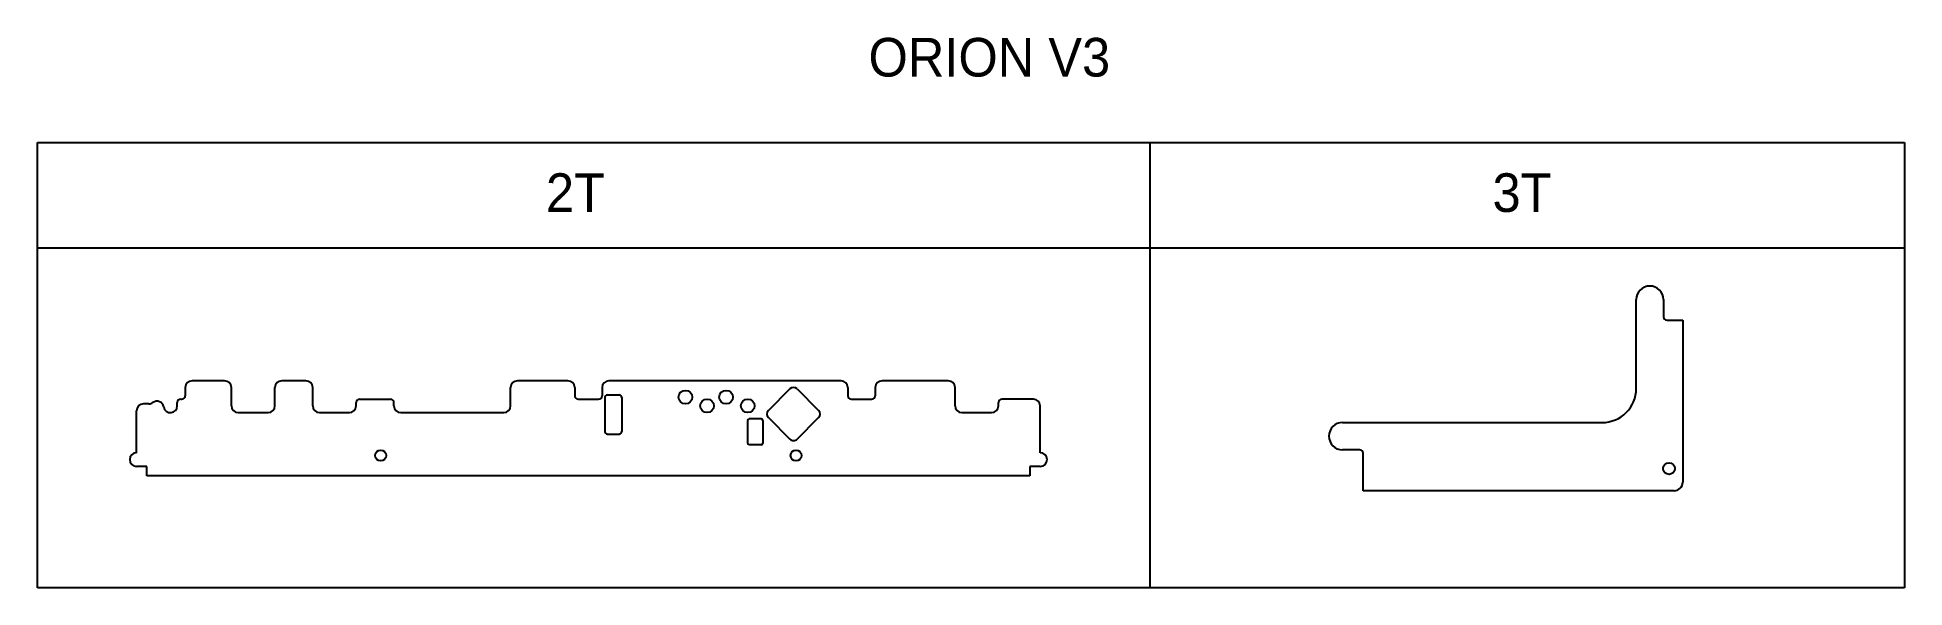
# Model space of a CAD drawing. Header units: millimetres. Extents: x 55 to 602, y 53 to 215.
import ezdxf

# ---------------------------------------------------------------- set-up
doc = ezdxf.new("R2010")
doc.units = ezdxf.units.MM
doc.layers.add('외형선(ISO)', color=7, linetype='Continuous', lineweight=50)
doc.styles.add('H', font='')
doc.styles.get('H').set_extended_font_data('Dotum')

# ---------------------------------------------------------------- blocks, each defined once
blk = doc.blocks.new('A$C40C61345')
at = {"color": 4, "lineweight": -3}
for p, q in [((27.78, 27.88), (18.27, 27.88)), ((51.59, 27.88), (44.51, 27.88)), ((128.33, 27.88), (113.57, 27.88)), ((208.33, 27.88), (140.33, 27.88)), ((239.71, 27.88), (220.33, 27.88)), ((14.93, 22.51), (15.27, 22.51)), ((16.27, 25.88), (16.27, 23.51)), ((29.78, 20.55), (29.78, 25.88)), ((42.51, 20.55), (42.51, 25.88)), ((53.59, 20.55), (53.59, 25.88)), ((67.32, 22.51), (76.4, 22.51)), ((111.57, 20.55), (111.57, 25.88)), ((130.33, 25.88), (130.33, 23.51)), ((131.33, 22.51), (137.33, 22.51)), ((138.33, 25.88), (138.33, 23.51)), ((139.13, 22.96), (139.13, 13.06)), ((139.93, 23.76), (143.33, 23.76)), ((144.13, 22.96), (144.13, 13.06)), ((193.36, 25.5), (187.06, 19.21)), ((195.48, 25.5), (201.77, 19.21)), ((210.33, 25.88), (210.33, 23.51)), ((211.33, 22.51), (217.33, 22.51)), ((218.33, 25.88), (218.33, 23.51)), ((241.71, 20.55), (241.71, 25.88)), ((264.66, 22.51), (255.44, 22.51)), ((2, 6.8), (2, 19.09)), ((5.58, 21.09), (4, 21.09)), ((13.93, 20.55), (13.93, 21.51)), ((31.78, 18.55), (40.51, 18.55)), ((55.59, 18.55), (64.32, 18.55)), ((66.32, 20.55), (66.32, 21.51)), ((77.4, 20.55), (77.4, 21.51)), ((79.4, 18.55), (109.57, 18.55)), ((184.97, 16.73), (181.47, 16.73)), ((187.06, 17.09), (193.36, 10.8)), ((195.48, 10.8), (201.77, 17.09)), ((243.71, 18.55), (252.44, 18.55)), ((254.44, 20.55), (254.44, 21.51)), ((266.66, 6.8), (266.66, 20.51)), ((139.93, 12.26), (143.33, 12.26)), ((180.97, 16.23), (180.97, 9.63)), ((185.47, 16.23), (185.47, 9.63)), ((184.97, 9.13), (181.47, 9.13)), ((5, 2.8), (2, 2.8)), ((5, 0), (5, 2.8)), ((266.66, 2.8), (263.66, 2.8)), ((263.66, 2.8), (263.66, 0)), ((263.66, 0), (5, 0))]:
    blk.add_line(p, q, dxfattribs=at)
for centre, radius in [((162.75, 23.09), 2), ((169.1, 20.55), 2), ((174.65, 23.09), 2), ((181, 20.55), 2), ((73.5, 6), 1.6), ((195.16, 6), 1.6)]:
    blk.add_circle(centre, radius, dxfattribs=at)
for centre, radius, start, end in [((18.27, 25.88), 2, 90, 180), ((27.78, 25.88), 2, 0, 90), ((44.51, 25.88), 2, 90, 180), ((51.59, 25.88), 2, 0, 90), ((113.57, 25.88), 2, 90, 180), ((128.33, 25.88), 2, 0, 90), ((140.33, 25.88), 2, 90, 180), ((208.33, 25.88), 2, 0, 90), ((220.33, 25.88), 2, 90, 180), ((239.71, 25.88), 2, 0, 90), ((7.99, 19.89), 2, 9.4505, 126.9467), ((14.93, 21.51), 1, 90, 180), ((15.27, 23.51), 1, 270, 0), ((67.32, 21.51), 1, 90, 180), ((76.4, 21.51), 1, 0, 90), ((131.33, 23.51), 1, 180, 270), ((137.33, 23.51), 1, 270, 0), ((139.93, 22.96), 0.8, 90, 180), ((143.33, 22.96), 0.8, 0, 90), ((194.42, 24.44), 1.5, 45, 135), ((211.33, 23.51), 1, 180, 270), ((217.33, 23.51), 1, 270, 0), ((255.44, 21.51), 1, 90, 180), ((264.66, 20.51), 2, 0, 90), ((4, 19.09), 2, 90, 180), ((5.58, 23.09), 2, 270, 306.9467), ((11.93, 20.55), 2, 189.4505, 0), ((31.78, 20.55), 2, 180, 270), ((40.51, 20.55), 2, 270, 0), ((55.59, 20.55), 2, 180, 270), ((64.32, 20.55), 2, 270, 0), ((79.4, 20.55), 2, 180, 270), ((109.57, 20.55), 2, 270, 0), ((181.47, 16.23), 0.5, 90, 180), ((184.97, 16.23), 0.5, 0, 90), ((188.13, 18.15), 1.5, 135, 225), ((200.71, 18.15), 1.5, 315, 45), ((243.71, 20.55), 2, 180, 270), ((252.44, 20.55), 2, 270, 0), ((139.93, 13.06), 0.8, 180, 270), ((143.33, 13.06), 0.8, 270, 0), ((2, 4.8), 2, 90, 270), ((181.47, 9.63), 0.5, 180, 270), ((184.97, 9.63), 0.5, 270, 0), ((194.42, 11.86), 1.5, 225, 315), ((266.66, 4.8), 2, 270, 90)]:
    blk.add_arc(centre, radius, start, end, dxfattribs=at)
blk = doc.blocks.new('A$C1A6511F8')
at = {"layer": '외형선(ISO)', "color": 3, "lineweight": -3}
for p, q in [((10, 99), (10, 103.6)), ((10, 103.6), (57.5, 103.6)), ((60, 101.1), (60, 10)), ((4, 98), (9, 98)), ((30, 90), (4, 90)), ((40, 4), (40, 80)), ((48, 9), (48, 4)), ((60, 10), (49, 10))]:
    blk.add_line(p, q, dxfattribs=at)
blk.add_circle((53.5, 99.6), 1.7, dxfattribs=at)
for centre, radius, start, end in [((9, 99), 1, 270, 0), ((57.5, 101.1), 2.5, 0, 90), ((4, 94), 4, 90, 270), ((30, 80), 10, 0, 90), ((49, 9), 1, 90, 180), ((44, 4), 4, 180, 0)]:
    blk.add_arc(centre, radius, start, end, dxfattribs=at)

msp = doc.modelspace()

# ---------------------------------------------------------------- linework, layer by layer
at = {"color": 1}
for p, q in [((55.36, 183.87), (602.26, 183.87)), ((55.36, 53.4), (55.36, 183.87)), ((381.15, 183.87), (381.15, 53.4)), ((602.26, 183.87), (602.26, 53.4)), ((55.36, 153.01), (602.26, 153.01)), ((602.26, 53.4), (55.36, 53.4))]:
    msp.add_line(p, q, dxfattribs=at)

# ---------------------------------------------------------------- block references
at = {"rotation": 270}
msp.add_blockref('A$C1A6511F8', (433.65, 141.8), dxfattribs=at)
at = {"color": 7}
msp.add_blockref('A$C40C61345', (82.42, 86.14), dxfattribs=at)

# ---------------------------------------------------------------- texts
at = {"color": 251, "true_color": 0x636466, "style": 'H'}
for s, p in [('ORION V3', (298.8, 203.18)), ('2T', (204.32, 163.51)), ('3T', (481.56, 163.51))]:
    msp.add_text(s, height=11.321, dxfattribs=at).set_placement(p)

doc.saveas('drawing.dxf')
